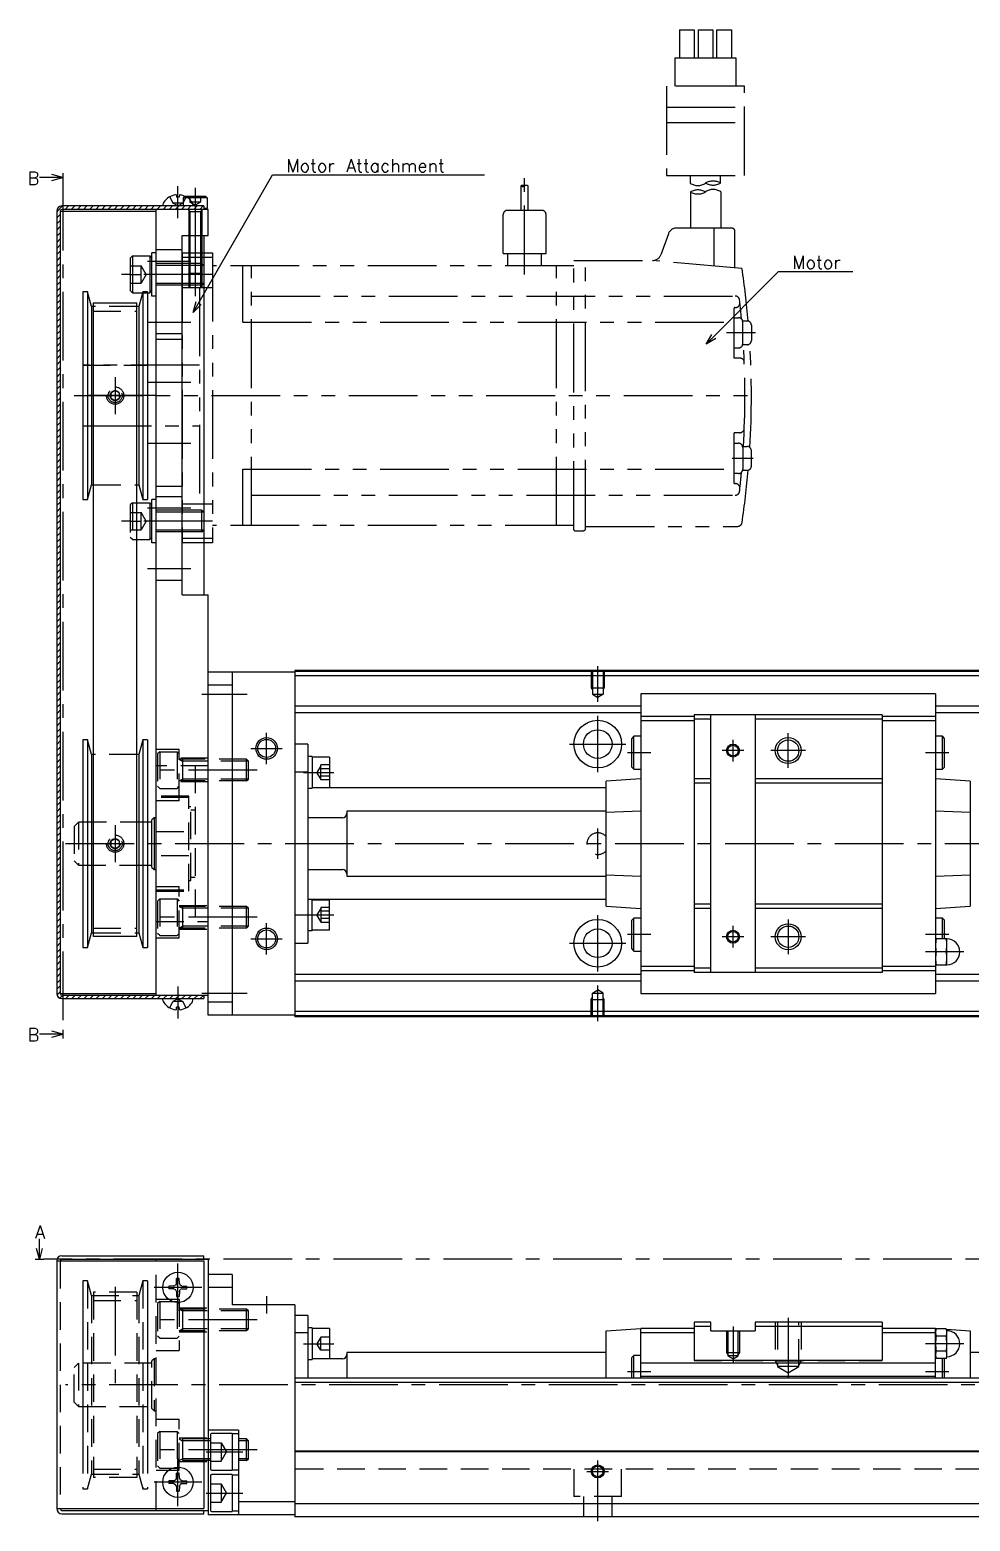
# Model space of a CAD drawing. Extents: x -2 to 736, y -8 to 353.
# Drawn here: x 317.5 to 534.7, y 9 to 353.5 of the extents above; entities that cross this region are included whole.
import ezdxf

# ---------------------------------------------------------------- set-up
doc = ezdxf.new("R2010")
doc.units = 0
doc.header["$LTSCALE"] = 0.5
for name, pattern in [('CENTER', [50.8, 31.75, -6.35, 6.35, -6.35]), ('DASHED', [19.05, 12.7, -6.35]), ('PHANTOM', [63.5, 31.75, -6.35, 6.35, -6.35, 6.35, -6.35])]:
    doc.linetypes.add(name, pattern=pattern)
for name, color, linetype in [('MSM_CENTER', 1, 'CENTER'), ('MSM_CONTINUOUS', 7, 'CONTINUOUS'), ('MSM_DASHED', 4, 'DASHED'), ('MSM_IMAGINARY', 6, 'PHANTOM'), ('MSM_NARROW', 5, 'CONTINUOUS'), ('MSM_PART_NUMBER', 7, 'CONTINUOUS')]:
    doc.layers.add(name, color=color, linetype=linetype)
doc.styles.get("Standard").update_dxf_attribs({"font": 'txt.shx', "height": 3, "bigfont": 'bigfont.shx'})

msp = doc.modelspace()

# ---------------------------------------------------------------- linework, layer by layer
at = {"layer": 'MSM_CENTER'}
for p, q in [((325.07, 318.37), (325.07, 122.5)), ((351.67, 310), (351.67, 317.37)), ((355.67, 317), (355.67, 295)), ((354.67, 300), (344.67, 300)), ((359.67, 297), (338.67, 297)), ((344.67, 286), (354.67, 286)), ((337.17, 273.25), (337.17, 264.75)), ((346.67, 269), (327.67, 269)), ((354.67, 272), (344.67, 272)), ((344.67, 258), (354.67, 258)), ((354.67, 243), (344.67, 243)), ((359.67, 240), (338.67, 240)), ((354.67, 229), (344.67, 229)), ((448.67, 198.29), (448.67, 206.5)), ((357.17, 200), (367.67, 200)), ((448.67, 182), (448.67, 195)), ((372.17, 183.87), (372.17, 191.12)), ((479.92, 184.5), (479.92, 189.5)), ((492.67, 183), (492.67, 191)), ((368.54, 187.5), (375.79, 187.5)), ((442.17, 188.5), (455.16, 188.5)), ((460.92, 186.5), (455.58, 186.5)), ((482.42, 187), (477.42, 187)), ((496.67, 187), (488.67, 187)), ((529.78, 186.5), (524.42, 186.5)), ((369.97, 182.5), (344.67, 182.5)), ((380.67, 181.95), (387.67, 181.95)), ((337.17, 169.75), (337.17, 161.25)), ((448.67, 162), (448.67, 169)), ((325.67, 165.5), (732.67, 165.5)), ((369.97, 148.5), (344.67, 148.5)), ((380.67, 149.05), (387.67, 149.05)), ((448.67, 136), (448.67, 149)), ((372.17, 139.87), (372.17, 147.12)), ((479.92, 141.5), (479.92, 146.5)), ((492.67, 148), (492.67, 140)), ((368.54, 143.5), (375.79, 143.5)), ((442.17, 142.5), (455.17, 142.5)), ((460.92, 144.5), (455.58, 144.5)), ((482.42, 144), (477.42, 144)), ((496.67, 144), (488.67, 144)), ((529.78, 144.5), (524.42, 144.5)), ((533.26, 140.5), (524.42, 140.5)), ((351.67, 132.5), (351.67, 125.13)), ((357.17, 131), (367.67, 131)), ((448.67, 124.5), (448.67, 132.71)), ((733.67, 69.5), (320.67, 69.5)), ((351.67, 57.5), (351.67, 68.5)), ((337.17, 63.12), (337.17, 38.5)), ((357.17, 63), (346.17, 63)), ((372.17, 61), (372.17, 57)), ((369.97, 55.5), (344.67, 55.5)), ((492.67, 56), (492.67, 42.3)), ((479.92, 54), (479.92, 45.5)), ((380.67, 50), (387.67, 50)), ((533.26, 50), (524.42, 50)), ((460.92, 43.5), (455.58, 43.5)), ((529.81, 43.5), (524.42, 43.5)), ((732.67, 40.5), (325.67, 40.5)), ((369.97, 25.5), (344.67, 25.5)), ((358.17, 25), (366.67, 25)), ((351.67, 12.5), (351.67, 23.5)), ((448.67, 9), (448.67, 23)), ((357.17, 18), (346.17, 18)), ((446.17, 20.5), (451.17, 20.5)), ((358.17, 15.5), (366.67, 15.5))]:
    msp.add_line(p, q, dxfattribs=at)
at = {"layer": 'MSM_CONTINUOUS', "extrusion": (0, 0, -1)}
for p, q in [((325.07, 319.37), (319.71, 319.37)), ((325.07, 319.37), (322.57, 320.04)), ((322.57, 318.7), (325.07, 319.37)), ((325.07, 121.5), (319.71, 121.5)), ((325.07, 121.5), (322.57, 122.17)), ((322.57, 120.83), (325.07, 121.5))]:
    msp.add_line(p, q, dxfattribs=at)
at = {"layer": 'MSM_CONTINUOUS'}
for p, q in [((325.07, 320.37), (325.07, 318.37)), ((351.34, 315.29), (351.36, 314.8)), ((351.98, 314.8), (351.36, 314.8)), ((352, 315.29), (351.98, 314.8)), ((358.12, 315), (353.41, 315)), ((358.42, 314.7), (353.93, 314.7)), ((358.12, 315), (358.42, 314.7)), ((358.42, 314.7), (358.42, 312.3)), ((323.67, 311.6), (323.67, 130.9)), ((324.47, 311.6), (324.47, 130.9)), ((324.47, 311.6), (346.67, 311.6)), ((357.67, 312.8), (324.87, 312.8)), ((358.67, 312), (324.87, 312)), ((346.67, 130.5), (346.67, 312)), ((348.2, 313.16), (348.17, 312.8)), ((355.13, 313.16), (355.17, 312.8)), ((357.67, 312.8), (357.67, 312)), ((357.67, 312.3), (358.42, 312.3)), ((358.12, 312), (358.42, 312.3)), ((358.67, 306), (358.67, 312)), ((352.67, 223), (352.67, 306)), ((352.67, 306), (358.67, 306)), ((354.17, 306), (354.17, 299.5)), ((357.17, 306), (357.17, 299.5)), ((357.67, 306), (357.67, 223)), ((341.17, 301.25), (340.67, 300.75)), ((340.67, 300.75), (340.67, 293.25)), ((341.17, 301.25), (341.17, 292.75)), ((341.17, 301.25), (345.17, 301.25)), ((345.17, 301.25), (345.17, 292.75)), ((345.17, 301.25), (345.67, 300.75)), ((345.67, 292), (345.67, 302)), ((346.67, 302), (345.67, 302)), ((357.23, 299.5), (352.67, 299.5)), ((357.23, 294.5), (357.23, 299.5)), ((357.67, 299.07), (357.23, 299.5)), ((329.73, 293), (329.73, 245)), ((330.76, 293), (329.73, 293)), ((330.76, 293), (330.76, 245)), ((331.67, 289.62), (330.76, 293)), ((341.17, 292.75), (340.67, 293.25)), ((343.57, 293), (342.67, 289.62)), ((343.57, 293), (343.57, 245)), ((344.61, 293), (343.57, 293)), ((344.61, 293), (344.61, 245)), ((345.17, 292.75), (345.67, 293.25)), ((357.23, 294.5), (352.67, 294.5)), ((357.23, 294.5), (357.67, 294.93)), ((331.67, 289.62), (331.67, 248.37)), ((332.17, 289.62), (331.67, 289.62)), ((332.17, 144.07), (332.17, 290.43)), ((332.17, 290.43), (342.17, 290.43)), ((341.17, 292.75), (343.5, 292.75)), ((342.17, 144.07), (342.17, 290.43)), ((342.67, 289.62), (342.17, 289.62)), ((342.67, 289.62), (342.67, 248.37)), ((344.61, 292.75), (345.17, 292.75)), ((346.67, 292), (345.67, 292)), ((329.67, 287), (329.67, 251)), ((329.73, 287), (329.67, 287)), ((344.67, 287), (344.61, 287)), ((344.67, 287), (344.67, 251)), ((329.67, 251), (329.73, 251)), ((330.76, 245), (331.67, 248.37)), ((331.67, 248.37), (332.17, 248.37)), ((342.17, 248.37), (342.67, 248.37)), ((342.67, 248.37), (343.57, 245)), ((344.61, 251), (344.67, 251)), ((329.73, 245), (330.76, 245)), ((343.57, 245), (344.61, 245)), ((345.67, 235), (345.67, 245)), ((346.67, 245), (345.67, 245)), ((342.17, 244.25), (345.17, 244.25)), ((345.17, 244.25), (345.17, 235.75)), ((345.17, 244.25), (345.67, 243.75)), ((357.23, 242.5), (352.67, 242.5)), ((357.67, 242.07), (357.23, 242.5)), ((357.23, 237.5), (357.23, 242.5)), ((357.23, 237.5), (357.67, 237.93)), ((342.17, 235.75), (345.17, 235.75)), ((345.17, 235.75), (345.67, 236.25)), ((346.67, 235), (345.67, 235)), ((357.23, 237.5), (352.67, 237.5)), ((352.67, 223), (358.67, 223)), ((358.67, 125.9), (358.67, 223)), ((378.67, 205.1), (358.67, 205.1)), ((364.17, 205.1), (364.17, 125.9)), ((378.67, 205.5), (378.67, 125.5)), ((718.67, 205.5), (378.67, 205.5)), ((718.67, 205.3), (378.67, 205.3)), ((718.67, 204.3), (378.67, 204.3)), ((364.17, 202.1), (358.67, 202.1)), ((526.72, 200.1), (458.62, 200.1)), ((458.62, 200.1), (458.62, 130.9)), ((526.72, 200.1), (526.72, 130.9)), ((458.62, 197.25), (378.67, 197.25)), ((570.62, 197.25), (526.72, 197.25)), ((458.62, 195.75), (378.67, 195.75)), ((470.92, 194.85), (458.62, 194.85)), ((470.92, 193.85), (458.62, 193.85)), ((514.42, 195.25), (470.92, 195.25)), ((470.92, 195.25), (470.92, 135.75)), ((474.82, 194.25), (470.92, 194.25)), ((474.82, 135.75), (474.82, 195.25)), ((485.02, 195.25), (485.02, 135.75)), ((514.42, 194.25), (485.02, 194.25)), ((514.42, 195.25), (514.42, 135.75)), ((526.72, 194.85), (514.42, 194.85)), ((526.72, 193.85), (514.42, 193.85)), ((570.62, 195.75), (526.72, 195.75)), ((329.73, 189.5), (329.73, 141.5)), ((330.76, 189.5), (329.73, 189.5)), ((330.76, 189.5), (330.76, 141.5)), ((331.67, 186.12), (330.76, 189.5)), ((343.57, 189.5), (342.67, 186.12)), ((343.57, 189.5), (343.57, 141.5)), ((344.61, 189.5), (343.57, 189.5)), ((344.61, 189.5), (344.61, 141.5)), ((457.02, 190.3), (456.52, 189.8)), ((456.52, 183.2), (456.52, 189.8)), ((458.62, 190.3), (457.02, 190.3)), ((457.02, 182.7), (457.02, 190.3)), ((528.32, 190.3), (526.72, 190.3)), ((528.32, 182.7), (528.32, 190.3)), ((528.82, 189.8), (528.32, 190.3)), ((528.82, 183.2), (528.82, 189.8)), ((331.67, 186.12), (331.67, 144.87)), ((332.17, 186.12), (331.67, 186.12)), ((342.67, 186.12), (342.17, 186.12)), ((342.67, 186.12), (342.67, 144.87)), ((381.67, 188.5), (378.67, 188.5)), ((381.67, 188.5), (381.67, 142.5)), ((329.67, 183.5), (329.67, 147.5)), ((329.73, 183.5), (329.67, 183.5)), ((344.67, 183.5), (344.61, 183.5)), ((344.67, 183.5), (344.67, 147.5)), ((382.67, 185.6), (381.67, 185.6)), ((382.67, 185.6), (382.67, 178.3)), ((386.67, 185.45), (382.67, 185.45)), ((386.67, 185.45), (386.67, 178.45)), ((456.52, 183.2), (457.02, 182.7)), ((457.02, 182.7), (458.62, 182.7)), ((526.72, 182.7), (528.32, 182.7)), ((528.32, 182.7), (528.82, 183.2)), ((381.67, 182.02), (378.67, 182.02)), ((458.62, 180.5), (450.62, 179.94)), ((450.62, 151.06), (450.62, 179.94)), ((474.82, 180.5), (470.92, 180.5)), ((474.82, 179.5), (470.92, 179.5)), ((514.42, 180.5), (485.02, 180.5)), ((514.42, 179.5), (485.02, 179.5)), ((534.72, 179.94), (526.72, 180.5)), ((534.72, 179.94), (534.72, 151.06)), ((381.67, 178.3), (382.67, 178.3)), ((382.67, 178.45), (386.67, 178.45)), ((450.62, 178.43), (382.67, 178.43)), ((390.67, 173), (390.67, 158)), ((450.62, 173), (390.67, 173)), ((458.62, 172.98), (450.62, 172.73)), ((534.72, 172.73), (526.72, 172.98)), ((345.67, 170.5), (344.67, 170.5)), ((346.17, 171.5), (345.67, 171)), ((345.67, 160), (345.67, 171)), ((346.17, 171.5), (346.17, 159.5)), ((346.67, 171.5), (346.17, 171.5)), ((389.67, 171.5), (381.67, 171.5)), ((344.67, 160.5), (345.67, 160.5)), ((345.67, 160), (346.17, 159.5)), ((346.17, 159.5), (346.67, 159.5)), ((381.67, 159.5), (389.67, 159.5)), ((390.67, 158), (450.62, 158)), ((450.62, 158.27), (458.62, 158.02)), ((526.72, 158.02), (534.72, 158.27)), ((381.67, 152.7), (382.67, 152.7)), ((382.67, 145.4), (382.67, 152.7)), ((450.62, 152.57), (382.67, 152.57)), ((382.67, 152.55), (386.67, 152.55)), ((386.67, 145.55), (386.67, 152.55)), ((381.67, 148.98), (378.67, 148.98)), ((450.62, 151.06), (458.62, 150.5)), ((457.02, 148.3), (456.52, 147.8)), ((458.62, 148.3), (457.02, 148.3)), ((457.02, 140.7), (457.02, 148.3)), ((474.82, 151.5), (470.92, 151.5)), ((474.82, 150.5), (470.92, 150.5)), ((514.42, 151.5), (485.02, 151.5)), ((514.42, 150.5), (485.02, 150.5)), ((526.72, 150.5), (534.72, 151.06)), ((528.32, 148.3), (526.72, 148.3)), ((528.82, 147.8), (528.32, 148.3)), ((528.32, 143.5), (528.32, 148.3)), ((329.67, 147.5), (329.73, 147.5)), ((330.76, 141.5), (331.67, 144.87)), ((331.67, 144.87), (332.17, 144.87)), ((342.17, 144.87), (342.67, 144.87)), ((342.67, 144.87), (343.57, 141.5)), ((344.61, 147.5), (344.67, 147.5)), ((382.67, 145.4), (381.67, 145.4)), ((386.67, 145.55), (382.67, 145.55)), ((456.52, 141.2), (456.52, 147.8)), ((528.82, 143.5), (528.82, 147.8)), ((329.73, 141.5), (330.76, 141.5)), ((342.17, 144.07), (332.17, 144.07)), ((343.57, 141.5), (344.61, 141.5)), ((378.67, 142.5), (381.67, 142.5)), ((529.32, 143.5), (526.72, 143.5)), ((529.32, 137.5), (529.32, 143.5)), ((456.52, 141.2), (457.02, 140.7)), ((457.02, 140.7), (458.62, 140.7)), ((529.19, 140.5), (526.84, 140.5)), ((458.62, 135.25), (378.67, 135.25)), ((470.92, 137.15), (458.62, 137.15)), ((470.92, 136.15), (458.62, 136.15)), ((474.82, 136.75), (470.92, 136.75)), ((514.42, 135.75), (470.92, 135.75)), ((514.42, 136.75), (485.02, 136.75)), ((526.72, 137.15), (514.42, 137.15)), ((526.72, 136.15), (514.42, 136.15)), ((526.72, 137.5), (529.32, 137.5)), ((570.62, 135.25), (526.72, 135.25)), ((458.62, 133.75), (378.67, 133.75)), ((570.62, 133.75), (526.72, 133.75)), ((324.47, 130.9), (346.67, 130.9)), ((324.87, 130.5), (358.67, 130.5)), ((324.87, 129.7), (357.67, 129.7)), ((348.2, 129.34), (348.17, 129.7)), ((351.34, 127.21), (351.36, 127.7)), ((351.98, 127.7), (351.36, 127.7)), ((352, 127.21), (351.98, 127.7)), ((355.13, 129.34), (355.17, 129.7)), ((357.67, 130.5), (357.67, 129.7)), ((364.17, 128.9), (358.67, 128.9)), ((458.62, 130.9), (526.72, 130.9)), ((378.67, 125.9), (358.67, 125.9)), ((718.67, 126.7), (378.67, 126.7)), ((718.67, 125.7), (378.67, 125.7)), ((718.67, 125.5), (378.67, 125.5)), ((325.07, 122.5), (325.07, 120.5)), ((319.67, 69.5), (319.67, 74.23)), ((318.67, 69.5), (320.67, 69.5)), ((319.67, 69.5), (319, 72)), ((320.34, 72), (319.67, 69.5)), ((323.67, 69.1), (323.67, 11.9)), ((323.67, 69.1), (357.67, 69.1)), ((324.87, 70.3), (357.67, 70.3)), ((324.87, 69.5), (358.67, 69.5)), ((346.67, 69.1), (346.67, 69.5)), ((357.67, 69.5), (357.67, 70.3)), ((357.67, 69.1), (357.67, 11.9)), ((358.67, 69.5), (358.67, 10.5)), ((364.17, 66), (358.67, 66)), ((364.17, 66), (364.17, 59)), ((350.74, 63.33), (349.59, 63.31)), ((350.74, 62.67), (349.59, 62.69)), ((350.74, 63.33), (351.15, 63.52)), ((350.74, 62.67), (351.15, 62.48)), ((351.34, 63.92), (351.15, 63.52)), ((351.34, 62.08), (351.15, 62.48)), ((351.34, 63.92), (351.36, 65.08)), ((351.34, 62.08), (351.36, 60.92)), ((352, 63.92), (351.98, 65.08)), ((352, 62.08), (351.98, 60.92)), ((352, 63.92), (352.19, 63.52)), ((352, 62.08), (352.19, 62.48)), ((352.59, 63.33), (352.19, 63.52)), ((352.59, 62.67), (352.19, 62.48)), ((352.59, 63.33), (353.74, 63.31)), ((352.59, 62.67), (353.74, 62.69)), ((364.17, 63), (358.67, 63)), ((378.67, 59), (364.17, 59)), ((378.67, 59), (378.67, 10)), ((381.67, 56.5), (378.67, 56.5)), ((381.67, 56.5), (381.67, 42)), ((381.67, 52.5), (378.67, 52.5)), ((382.67, 53.65), (381.67, 53.65)), ((382.67, 53.65), (382.67, 46.35)), ((386.67, 53.5), (382.67, 53.5)), ((386.67, 53.5), (386.67, 46.5)), ((450.62, 53), (458.62, 53.5)), ((450.62, 42), (450.62, 53)), ((470.92, 53.5), (458.62, 53.5)), ((458.62, 42), (458.62, 53.5)), ((470.92, 52.5), (458.62, 52.5)), ((470.92, 55), (470.92, 46.15)), ((474.82, 55), (470.92, 55)), ((474.82, 54), (470.92, 54)), ((474.82, 53), (474.82, 55)), ((474.82, 53), (485.02, 53)), ((485.02, 55), (485.02, 53)), ((514.42, 55), (485.02, 55)), ((514.42, 54), (485.02, 54)), ((514.42, 55), (514.42, 46.15)), ((526.72, 53.5), (514.42, 53.5)), ((526.72, 52.5), (514.42, 52.5)), ((526.72, 53.5), (527.29, 53.46)), ((526.72, 42), (526.72, 53.5)), ((526.84, 53.46), (526.72, 53)), ((526.72, 52.41), (526.72, 52.6)), ((529.19, 53.46), (526.84, 53.46)), ((529.19, 51.73), (526.84, 51.73)), ((529.32, 53), (529.19, 53.46)), ((529.22, 53.34), (534.72, 53)), ((529.32, 47), (529.32, 53)), ((534.72, 53), (534.72, 42)), ((529.19, 48.27), (526.84, 48.27)), ((381.67, 46.35), (382.67, 46.35)), ((389.67, 46.5), (382.67, 46.5)), ((390.67, 48), (390.67, 42)), ((450.62, 48), (390.67, 48)), ((457.02, 47.3), (456.52, 46.8)), ((456.52, 42), (456.52, 46.8)), ((457.02, 42), (457.02, 47.3)), ((458.62, 47.3), (457.02, 47.3)), ((526.72, 45.5), (458.62, 45.5)), ((514.42, 46.15), (470.92, 46.15)), ((526.72, 47), (526.84, 46.54)), ((529.19, 46.54), (526.84, 46.54)), ((528.32, 42), (528.32, 46.54)), ((528.82, 42), (528.82, 46.54)), ((529.19, 46.54), (529.32, 47)), ((562.62, 48), (534.72, 48)), ((718.67, 42), (378.67, 42)), ((526.72, 42.4), (458.62, 42.4)), ((718.67, 41), (378.67, 41)), ((365.67, 30), (358.67, 30)), ((359.17, 29), (359.17, 21)), ((364.17, 29.25), (359.42, 29.25)), ((364.17, 29.25), (364.17, 20.75)), ((365.67, 29.15), (364.17, 29.15)), ((365.67, 30), (365.67, 10.5)), ((718.67, 25.2), (378.67, 25.2)), ((718.67, 25), (378.67, 25)), ((359.42, 20.75), (364.17, 20.75)), ((364.17, 20.85), (365.67, 20.85)), ((350.74, 18.33), (349.59, 18.31)), ((350.74, 17.67), (349.59, 17.69)), ((350.74, 18.33), (351.15, 18.52)), ((350.74, 17.67), (351.15, 17.48)), ((351.34, 18.92), (351.15, 18.52)), ((351.34, 17.08), (351.15, 17.48)), ((351.34, 18.92), (351.36, 20.08)), ((352, 18.92), (351.98, 20.08)), ((352, 18.92), (352.19, 18.52)), ((352, 17.08), (352.19, 17.48)), ((352.59, 18.33), (352.19, 18.52)), ((352.59, 17.67), (352.19, 17.48)), ((352.59, 18.33), (353.74, 18.31)), ((352.59, 17.67), (353.74, 17.69)), ((359.17, 19.5), (359.17, 11.5)), ((364.17, 19.75), (359.42, 19.75)), ((364.17, 19.75), (364.17, 11.25)), ((365.67, 19.65), (364.17, 19.65)), ((351.34, 17.08), (351.36, 15.92)), ((352, 17.08), (351.98, 15.92)), ((323.67, 11.9), (357.67, 11.9)), ((324.87, 11.5), (358.67, 11.5)), ((324.87, 10.7), (357.67, 10.7)), ((346.67, 11.5), (346.67, 11.9)), ((357.67, 10.7), (357.67, 11.5)), ((378.67, 10.5), (358.67, 10.5)), ((359.42, 11.25), (364.17, 11.25)), ((364.17, 11.35), (365.67, 11.35)), ((378.67, 13.5), (365.67, 13.5)), ((718.67, 13), (378.67, 13)), ((718.67, 10), (378.67, 10))]:
    msp.add_line(p, q, dxfattribs=at)
for centre, radius in [((448.67, 188.5), 5.5), ((372.17, 187.5), 2.07), ((448.67, 188.5), 3.3), ((479.92, 187), 1.23), ((492.67, 187), 2.46), ((372.17, 143.5), 2.07), ((448.67, 142.5), 5.5), ((448.67, 142.5), 3.3), ((479.92, 144), 1.23), ((492.67, 144), 2.46), ((351.67, 63), 3.5), ((351.67, 18), 3.5), ((448.67, 20.5), 1.23)]:
    msp.add_circle(centre, radius, dxfattribs=at)
for centre, radius, start, end in [((349.29, 313.07), 1.1, 144.8906, 175), ((351.67, 311.4), 4, 97.4656, 144.8906), ((351.14, 315.06), 0.305, 49.0368, 87.9309), ((352.2, 315.06), 0.305, 92.0691, 130.9632), ((351.67, 311.4), 4, 35.1094, 82.5344), ((354.04, 313.07), 1.1, 5, 35.1094), ((324.87, 311.6), 1.2, 90, 180), ((324.87, 311.6), 0.4, 90, 180), ((389.67, 172.5), 1, 270, 0), ((389.67, 158.5), 1, 0, 90), ((536.41, 141.95), 9.69, 170.8086, 179.713), ((536.41, 142.05), 9.7, 180.2886, 189.1898), ((519.62, 141.95), 9.7, 0.2886, 9.1898), ((519.62, 142.05), 9.69, 350.8086, 359.713), ((529.32, 140.5), 3, 270, 90), ((536.41, 138.95), 9.69, 170.8086, 179.713), ((536.41, 139.05), 9.7, 180.2886, 189.1898), ((519.62, 138.95), 9.7, 0.2886, 9.1898), ((519.62, 139.05), 9.69, 350.8086, 359.713), ((324.87, 130.9), 1.2, 180, 270), ((324.87, 130.9), 0.4, 180, 270), ((349.29, 129.43), 1.1, 185, 215.1094), ((351.67, 131.1), 4, 215.1094, 262.5344), ((351.67, 131.1), 4, 277.4656, 324.8906), ((354.04, 129.43), 1.1, 324.8906, 355), ((351.14, 127.44), 0.305, 272.0691, 310.9632), ((352.2, 127.44), 0.305, 229.0368, 267.9309), ((324.87, 69.1), 1.2, 90, 180), ((324.87, 69.1), 0.4, 90, 180), ((351.67, 63), 2.1, 171.4911, 188.5089), ((351.67, 63), 2.1, 81.4911, 98.5089), ((351.67, 63), 2.1, 351.4911, 8.5089), ((351.67, 63), 2.1, 261.4911, 278.5089), ((530.02, 52.57), 3.31, 164.2277, 179.4294), ((530.02, 52.63), 3.31, 180.5738, 195.7691), ((539.6, 49.95), 12.89, 172.0306, 179.7562), ((526.01, 52.56), 3.31, 0.5738, 15.7691), ((526.01, 52.63), 3.31, 344.2277, 359.4294), ((516.42, 49.94), 12.89, 0.2452, 7.968), ((529.32, 50), 3, 270, 90), ((540.17, 50.1), 13.46, 180.407, 187.8062), ((530.02, 47.37), 3.31, 164.2277, 179.4294), ((515.86, 50.1), 13.46, 352.1938, 359.593), ((526.01, 47.37), 3.31, 0.5738, 15.7691), ((389.67, 47.5), 1, 270, 0), ((530.02, 47.44), 3.31, 180.5738, 195.7691), ((526.01, 47.43), 3.31, 344.2277, 359.4294), ((359.42, 29), 0.25, 90, 180), ((359.42, 21), 0.25, 180, 270), ((351.67, 18), 2.1, 171.4911, 188.5089), ((351.67, 18), 2.1, 81.4911, 98.5089), ((351.67, 18), 2.1, 351.4911, 8.5089), ((359.42, 19.5), 0.25, 90, 180), ((351.67, 18), 2.1, 261.4911, 278.5089), ((324.87, 11.9), 1.2, 180, 270), ((324.87, 11.9), 0.4, 180, 270), ((359.42, 11.5), 0.25, 180, 270)]:
    msp.add_arc(centre, radius, start, end, dxfattribs=at)
at = {"layer": 'MSM_DASHED'}
for p, q in [((349.8, 314.94), (350.52, 313.47)), ((353.54, 314.94), (352.81, 313.47)), ((352.92, 314.7), (353.22, 315)), ((353.93, 314.7), (352.92, 314.7)), ((352.92, 314.7), (352.92, 312.8)), ((353.41, 315), (353.22, 315)), ((354.42, 315), (354.42, 313.7)), ((356.92, 313.7), (354.42, 313.7)), ((355.67, 312.98), (354.42, 313.7)), ((355.67, 315), (355.67, 313.7)), ((356.92, 313.7), (355.67, 312.98)), ((356.92, 315), (356.92, 313.7)), ((351.67, 312.86), (350.52, 313.47)), ((352.81, 313.47), (350.52, 313.47)), ((351.67, 312.86), (352.81, 313.47)), ((354.15, 311.95), (354.44, 311.46)), ((354.17, 311.9), (354.17, 306)), ((357.17, 311.46), (354.17, 311.46)), ((354.44, 311.46), (354.44, 306)), ((357.18, 311.95), (356.9, 311.46)), ((356.9, 311.46), (356.9, 306)), ((357.17, 311.9), (357.17, 306)), ((352.67, 302.65), (346.67, 302.65)), ((340.67, 299), (343.17, 299)), ((340.67, 297), (343.17, 297)), ((344.32, 297), (343.17, 299)), ((343.17, 295), (343.17, 299)), ((344.32, 297), (343.17, 295)), ((352.67, 299.5), (346.67, 299.5)), ((352.67, 299.07), (346.67, 299.07)), ((354.17, 299.5), (354.17, 297.27)), ((354.44, 297), (354.17, 297.27)), ((354.17, 297.27), (357.17, 297.27)), ((354.44, 299.5), (354.44, 297)), ((356.9, 297), (354.44, 297)), ((356.9, 299.5), (356.9, 297)), ((357.17, 297.27), (356.9, 297)), ((357.17, 299.5), (357.17, 297.27)), ((340.67, 295), (343.17, 295)), ((352.67, 294.93), (346.67, 294.93)), ((352.67, 294.5), (346.67, 294.5)), ((342.17, 289.62), (332.17, 289.62)), ((343.5, 292.75), (344.61, 292.75)), ((332.17, 288.49), (342.17, 288.49)), ((346.67, 283.35), (352.67, 283.35)), ((346.67, 282), (352.67, 282)), ((329.67, 276), (344.67, 276)), ((337.17, 270.15), (336.17, 269.58)), ((336.17, 269.58), (336.17, 268.42)), ((338.17, 269.58), (337.17, 270.15)), ((338.17, 268.42), (338.17, 269.58)), ((336.17, 268.42), (337.17, 267.85)), ((337.17, 267.85), (338.17, 268.42)), ((329.67, 262), (344.67, 262)), ((332.17, 248.37), (342.17, 248.37)), ((352.67, 248), (346.67, 248)), ((352.67, 245.65), (346.67, 245.65)), ((341.17, 244.25), (340.67, 243.75)), ((340.67, 243.75), (340.67, 236.25)), ((340.67, 242), (343.17, 242)), ((341.17, 244.25), (341.17, 235.75)), ((341.17, 244.25), (342.17, 244.25)), ((344.32, 240), (343.17, 242)), ((343.17, 238), (343.17, 242)), ((352.67, 242.5), (346.67, 242.5)), ((352.67, 242.07), (346.67, 242.07)), ((340.67, 240), (343.17, 240)), ((340.67, 238), (343.17, 238)), ((344.32, 240), (343.17, 238)), ((352.67, 237.93), (346.67, 237.93)), ((341.17, 235.75), (340.67, 236.25)), ((341.17, 235.75), (342.17, 235.75)), ((352.67, 237.5), (346.67, 237.5)), ((346.67, 226.35), (352.67, 226.35)), ((447.17, 205.5), (447.17, 201.5)), ((447.44, 205.5), (447.44, 200)), ((449.9, 205.5), (449.9, 200)), ((450.17, 205.5), (450.17, 201.5)), ((447.17, 201.5), (447.44, 201.03)), ((447.17, 201.5), (450.17, 201.5)), ((447.44, 200), (448.67, 199.29)), ((447.44, 200), (449.9, 200)), ((449.9, 200), (448.67, 199.29)), ((450.17, 201.5), (449.9, 201.03)), ((342.17, 186.12), (332.17, 186.12)), ((351.97, 187.25), (346.67, 187.25)), ((347.47, 186.75), (346.97, 186.25)), ((346.97, 186.25), (346.97, 178.75)), ((347.47, 186.75), (347.47, 178.25)), ((347.47, 186.75), (351.47, 186.75)), ((351.47, 186.75), (351.47, 178.25)), ((351.47, 186.75), (351.97, 186.25)), ((351.97, 175.38), (351.97, 187.25)), ((358.67, 183.5), (346.67, 183.5)), ((358.67, 185.25), (351.97, 185.25)), ((367.53, 185), (351.97, 185)), ((351.97, 185), (352.72, 184.57)), ((352.72, 185), (352.72, 180)), ((367.97, 184.57), (352.72, 184.57)), ((355.67, 183.5), (355.67, 147.5)), ((367.97, 184.57), (367.53, 185)), ((367.53, 180), (367.53, 185)), ((367.97, 180.43), (367.97, 184.57)), ((384.67, 183.45), (383.8, 181.95)), ((384.67, 180.22), (384.67, 183.69)), ((386.67, 183.69), (384.67, 183.69)), ((386.67, 182.82), (384.67, 182.82)), ((351.97, 180), (352.72, 180.43)), ((367.53, 180), (351.97, 180)), ((358.67, 179.75), (351.97, 179.75)), ((367.97, 180.43), (352.72, 180.43)), ((367.53, 180), (367.97, 180.43)), ((384.67, 180.45), (383.8, 181.95)), ((386.67, 181.09), (384.67, 181.09)), ((386.67, 180.22), (384.67, 180.22)), ((354.17, 176.5), (346.67, 176.5)), ((354.17, 176.14), (346.67, 176.14)), ((347.47, 178.25), (346.97, 178.75)), ((347.47, 178.25), (351.47, 178.25)), ((351.47, 178.25), (351.97, 178.75)), ((354.17, 154.5), (354.17, 176.5)), ((351.97, 175.38), (346.67, 175.38)), ((354.67, 174), (354.17, 174)), ((354.67, 157), (354.67, 174)), ((355.67, 173.25), (354.67, 173.25)), ((328.67, 170.5), (327.67, 169.5)), ((327.67, 169.5), (327.67, 161.5)), ((344.67, 170.5), (328.67, 170.5)), ((328.67, 170.5), (328.67, 160.5)), ((337.17, 166.65), (336.17, 166.08)), ((336.17, 166.08), (336.17, 164.92)), ((338.17, 166.08), (337.17, 166.65)), ((338.17, 164.92), (338.17, 166.08)), ((346.67, 168.3), (354.17, 168.3)), ((336.17, 164.92), (337.17, 164.35)), ((337.17, 164.35), (338.17, 164.92)), ((354.17, 162.7), (346.67, 162.7)), ((327.67, 161.5), (328.67, 160.5)), ((328.67, 160.5), (344.67, 160.5)), ((346.67, 155.62), (351.97, 155.62)), ((351.97, 143.75), (351.97, 155.62)), ((354.17, 157), (354.67, 157)), ((354.67, 157.75), (355.67, 157.75)), ((346.67, 154.86), (354.17, 154.86)), ((346.67, 154.5), (354.17, 154.5)), ((347.47, 152.75), (346.97, 152.25)), ((346.97, 152.25), (346.97, 144.75)), ((347.47, 152.75), (351.47, 152.75)), ((347.47, 152.75), (347.47, 144.25)), ((351.47, 152.75), (351.47, 144.25)), ((351.47, 152.75), (351.97, 152.25)), ((351.97, 151.25), (358.67, 151.25)), ((367.53, 151), (351.97, 151)), ((351.97, 151), (352.72, 150.57)), ((352.72, 151), (352.72, 146)), ((367.97, 150.57), (352.72, 150.57)), ((367.53, 146), (367.53, 151)), ((367.97, 150.57), (367.53, 151)), ((367.97, 146.43), (367.97, 150.57)), ((384.67, 150.55), (383.8, 149.05)), ((384.67, 147.55), (383.8, 149.05)), ((384.67, 150.78), (384.67, 147.31)), ((386.67, 150.78), (384.67, 150.78)), ((386.67, 149.91), (384.67, 149.91)), ((386.67, 148.18), (384.67, 148.18)), ((332.17, 146.01), (342.17, 146.01)), ((332.17, 144.87), (342.17, 144.87)), ((346.67, 147.5), (358.67, 147.5)), ((347.47, 144.25), (346.97, 144.75)), ((351.47, 144.25), (351.97, 144.75)), ((351.97, 146), (352.72, 146.43)), ((367.53, 146), (351.97, 146)), ((351.97, 145.75), (358.67, 145.75)), ((367.97, 146.43), (352.72, 146.43)), ((367.53, 146), (367.97, 146.43)), ((386.67, 147.31), (384.67, 147.31)), ((346.67, 143.75), (351.97, 143.75)), ((347.47, 144.25), (351.47, 144.25)), ((447.44, 131), (448.67, 131.71)), ((447.44, 125.5), (447.44, 131)), ((447.44, 131), (449.9, 131)), ((449.9, 131), (448.67, 131.71)), ((449.9, 125.5), (449.9, 131)), ((349.8, 127.56), (350.52, 129.03)), ((351.67, 129.64), (350.52, 129.03)), ((352.81, 129.03), (350.52, 129.03)), ((351.67, 129.64), (352.81, 129.03)), ((353.54, 127.56), (352.81, 129.03)), ((447.17, 129.5), (447.44, 129.97)), ((447.17, 125.5), (447.17, 129.5)), ((447.17, 129.5), (450.17, 129.5)), ((450.17, 129.5), (449.9, 129.97)), ((450.17, 125.5), (450.17, 129.5)), ((324.47, 69.1), (324.47, 11.9)), ((346.67, 11.9), (346.67, 69.1)), ((329.73, 64.5), (329.73, 16.5)), ((330.76, 64.5), (329.73, 64.5)), ((330.76, 64.5), (330.76, 16.5)), ((331.67, 61.12), (330.76, 64.5)), ((343.57, 64.5), (342.67, 61.12)), ((343.57, 64.5), (343.57, 16.5)), ((344.61, 64.5), (343.57, 64.5)), ((344.61, 64.5), (344.61, 16.5)), ((331.67, 61.12), (331.67, 19.88)), ((331.67, 61.12), (342.67, 61.12)), ((332.17, 61.93), (332.17, 19.07)), ((342.17, 61.93), (332.17, 61.93)), ((332.17, 59.99), (342.17, 59.99)), ((342.17, 61.93), (342.17, 19.07)), ((342.67, 61.12), (342.67, 19.88)), ((346.67, 60.25), (351.97, 60.25)), ((347.47, 59.75), (346.97, 59.25)), ((346.97, 59.25), (346.97, 51.75)), ((347.47, 59.75), (347.47, 51.25)), ((347.47, 59.75), (351.47, 59.75)), ((351.47, 59.75), (351.47, 51.25)), ((351.47, 59.75), (351.97, 59.25)), ((351.97, 60.25), (351.97, 48.43)), ((329.67, 58.5), (329.67, 22.5)), ((329.73, 58.5), (329.67, 58.5)), ((344.67, 58.5), (344.61, 58.5)), ((344.67, 58.5), (344.67, 22.5)), ((351.97, 58.25), (358.67, 58.25)), ((367.53, 58), (351.97, 58)), ((351.97, 58), (352.72, 57.57)), ((352.72, 58), (352.72, 53)), ((367.97, 57.57), (352.72, 57.57)), ((367.53, 53), (367.53, 58)), ((367.97, 57.57), (367.53, 58)), ((367.97, 53.43), (367.97, 57.57)), ((347.47, 51.25), (346.97, 51.75)), ((351.47, 51.25), (351.97, 51.75)), ((351.97, 53), (352.72, 53.43)), ((367.53, 53), (351.97, 53)), ((351.97, 52.75), (358.67, 52.75)), ((367.97, 53.43), (352.72, 53.43)), ((367.53, 53), (367.97, 53.43)), ((478.42, 53), (478.42, 48)), ((478.69, 53), (478.69, 47.21)), ((481.15, 47.21), (481.15, 53)), ((481.42, 53), (481.42, 48)), ((489.67, 55), (489.67, 46)), ((490.21, 55), (490.21, 44.72)), ((495.12, 44.72), (495.12, 55)), ((495.67, 55), (495.67, 46)), ((346.67, 48.43), (351.97, 48.43)), ((347.47, 51.25), (351.47, 51.25)), ((384.67, 51.5), (383.8, 50)), ((384.67, 48.5), (383.8, 50)), ((384.67, 48.5), (384.67, 51.5)), ((386.67, 51.5), (384.67, 51.5)), ((384.67, 50), (386.67, 50)), ((386.67, 48.5), (384.67, 48.5)), ((328.67, 45.5), (327.67, 44.5)), ((345.67, 45.5), (328.67, 45.5)), ((328.67, 45.5), (328.67, 35.5)), ((346.17, 46.5), (345.67, 46)), ((345.67, 35), (345.67, 46)), ((346.17, 46.5), (346.17, 34.5)), ((346.67, 46.5), (346.17, 46.5)), ((470.92, 46.15), (514.42, 46.15)), ((478.42, 48), (481.42, 48)), ((478.42, 48), (478.69, 47.53)), ((478.69, 47.21), (479.92, 46.5)), ((481.15, 47.21), (478.69, 47.21)), ((479.92, 46.5), (481.15, 47.21)), ((481.42, 48), (481.15, 47.53)), ((489.67, 46), (490.21, 45.06)), ((489.67, 46), (495.67, 46)), ((495.67, 46), (495.12, 45.06)), ((327.67, 36.5), (327.67, 44.5)), ((490.21, 44.72), (492.67, 43.3)), ((495.12, 44.72), (490.21, 44.72)), ((492.67, 43.3), (495.12, 44.72)), ((327.67, 36.5), (328.67, 35.5)), ((328.67, 35.5), (345.67, 35.5)), ((345.67, 35), (346.17, 34.5)), ((346.17, 34.5), (346.67, 34.5)), ((346.67, 32.57), (351.97, 32.57)), ((351.97, 20.75), (351.97, 32.57)), ((347.47, 29.75), (346.97, 29.25)), ((346.97, 29.25), (346.97, 21.75)), ((347.47, 29.75), (347.47, 21.25)), ((347.47, 29.75), (351.47, 29.75)), ((351.47, 29.75), (351.47, 21.25)), ((351.47, 29.75), (351.97, 29.25)), ((351.97, 28.25), (358.67, 28.25)), ((359.17, 28), (351.97, 28)), ((351.97, 28), (352.72, 27.57)), ((352.72, 28), (352.72, 23)), ((359.17, 27.57), (352.72, 27.57)), ((367.53, 28), (365.67, 28)), ((367.97, 27.57), (365.67, 27.57)), ((367.53, 23), (367.53, 28)), ((367.97, 27.57), (367.53, 28)), ((367.97, 23.43), (367.97, 27.57)), ((359.17, 27.12), (361.67, 27.12)), ((359.17, 25), (361.67, 25)), ((361.67, 27.12), (361.67, 22.88)), ((361.67, 27.12), (362.89, 25)), ((361.67, 22.88), (362.89, 25)), ((718.67, 25.2), (378.67, 25.2)), ((718.67, 25), (378.67, 25)), ((329.67, 22.5), (329.73, 22.5)), ((332.17, 21.01), (342.17, 21.01)), ((344.61, 22.5), (344.67, 22.5)), ((346.67, 20.75), (351.97, 20.75)), ((347.47, 21.25), (346.97, 21.75)), ((347.47, 21.25), (351.47, 21.25)), ((351.47, 21.25), (351.97, 21.75)), ((351.97, 23), (352.72, 23.43)), ((359.17, 23), (351.97, 23)), ((351.97, 22.75), (358.67, 22.75)), ((359.17, 23.43), (352.72, 23.43)), ((359.17, 22.88), (361.67, 22.88)), ((367.97, 23.43), (365.67, 23.43)), ((367.53, 23), (365.67, 23)), ((367.53, 23), (367.97, 23.43)), ((718.67, 21), (378.67, 21)), ((443.17, 21), (443.17, 14.7)), ((454.17, 14.7), (454.17, 21)), ((330.76, 16.5), (331.67, 19.88)), ((331.67, 19.88), (342.67, 19.88)), ((342.17, 19.07), (332.17, 19.07)), ((342.67, 19.88), (343.57, 16.5)), ((359.17, 17.62), (361.67, 17.62)), ((361.67, 17.62), (362.89, 15.5)), ((361.67, 17.62), (361.67, 13.38)), ((329.73, 16.5), (330.76, 16.5)), ((343.57, 16.5), (344.61, 16.5)), ((359.17, 15.5), (361.67, 15.5)), ((361.67, 13.38), (362.89, 15.5)), ((454.17, 14.7), (443.17, 14.7)), ((445.37, 14.7), (445.37, 10)), ((451.97, 10), (451.97, 14.7)), ((359.17, 13.38), (361.67, 13.38))]:
    msp.add_line(p, q, dxfattribs=at)
for centre, radius in [((337.17, 269), 2), ((337.17, 269), 1.62), ((337.17, 269), 1.15), ((337.17, 165.5), 2), ((337.17, 165.5), 1.62), ((337.17, 165.5), 1.15)]:
    msp.add_circle(centre, radius, dxfattribs=at)
for centre, radius, start, end in [((354.07, 311.9), 0.1, 0, 90), ((357.27, 311.9), 0.1, 90, 180), ((448.67, 165.5), 2.5, 38.7394, 321.2606)]:
    msp.add_arc(centre, radius, start, end, dxfattribs=at)
at = {"layer": 'MSM_IMAGINARY'}
for p, q in [((467.56, 353.49), (467.56, 346.99)), ((467.56, 353.49), (470.96, 353.49)), ((470.96, 353.49), (470.96, 346.99)), ((471.86, 353.49), (475.26, 353.49)), ((471.86, 353.49), (471.86, 346.99)), ((475.26, 353.49), (475.26, 346.99)), ((476.16, 346.99), (476.16, 353.49)), ((476.16, 353.49), (479.56, 353.49)), ((479.56, 353.49), (479.56, 346.99)), ((466.56, 346.99), (480.56, 346.99)), ((466.56, 340.49), (466.56, 346.99)), ((480.56, 346.99), (480.56, 340.49)), ((464.56, 340.49), (464.56, 319.88)), ((482.56, 340.49), (464.56, 340.49)), ((482.56, 319.88), (482.56, 340.49)), ((464.56, 335.65), (482.56, 335.65)), ((464.56, 332.05), (482.56, 332.05)), ((430.92, 317.44), (430.92, 311.8)), ((431.77, 297), (431.77, 319.55)), ((432.62, 311.8), (432.62, 317.44)), ((464.56, 319.88), (482.56, 319.88)), ((470.06, 319.88), (470.06, 318.08)), ((477.06, 318.08), (477.06, 319.88)), ((470.07, 316.05), (470.07, 307.7)), ((477.07, 316.05), (477.07, 307.7)), ((426.82, 301.8), (426.82, 310.8)), ((427.82, 311.8), (435.72, 311.8)), ((436.72, 301.8), (436.72, 310.8)), ((479.57, 307.7), (466.87, 307.7)), ((475.57, 298.96), (475.57, 307.7)), ((480.37, 298.54), (480.37, 306.9)), ((355.67, 304), (355.67, 292)), ((464.99, 306.38), (463.22, 301.52)), ((352.67, 302), (352.67, 235)), ((352.67, 302), (359.67, 302)), ((352.67, 301), (359.67, 301)), ((354.17, 302), (354.17, 294)), ((354.44, 302), (354.44, 294)), ((356.9, 302), (356.9, 294)), ((357.17, 302), (357.17, 294)), ((359.67, 302), (359.67, 235)), ((426.82, 301.8), (436.72, 301.8)), ((427.87, 299), (427.87, 301.8)), ((435.67, 299), (435.67, 301.8)), ((443.17, 238), (443.17, 300.2)), ((443.17, 300.2), (461.34, 300.2)), ((445.87, 238.3), (445.87, 300.2)), ((481.99, 298.39), (461.34, 300.2)), ((443.17, 299), (359.67, 299)), ((366.67, 286), (366.67, 299)), ((368.67, 239), (368.67, 299)), ((439.17, 239), (439.17, 299)), ((352.67, 294), (359.67, 294)), ((356.67, 294), (356.67, 244)), ((368.67, 292), (480.44, 292)), ((366.67, 286), (480.17, 286)), ((480.17, 277.68), (480.17, 289.17)), ((480.17, 287), (481.17, 287)), ((482.13, 286.25), (483.17, 286.25)), ((482.17, 281), (482.17, 286)), ((485.12, 283.5), (478.39, 283.5)), ((484.17, 285.25), (484.17, 281.75)), ((480.17, 280), (481.17, 280)), ((483.17, 280.75), (482.13, 280.75)), ((329.67, 276), (329.67, 262)), ((356.67, 276), (329.67, 276)), ((481.52, 277.68), (480.17, 277.68)), ((327.67, 269), (486.17, 269)), ((329.67, 262), (356.67, 262)), ((481.52, 260.43), (480.17, 260.43)), ((480.17, 248.68), (480.17, 260.43)), ((480.17, 258), (481.17, 258)), ((482.17, 257.25), (483.17, 257.25)), ((482.17, 257), (482.17, 252)), ((484.17, 252.75), (484.17, 256.25)), ((366.67, 239), (366.67, 252)), ((366.67, 252), (480.17, 252)), ((484.57, 254.5), (479.69, 254.5)), ((482.15, 251.75), (483.17, 251.75)), ((481.17, 251), (480.17, 251)), ((480.17, 248.68), (480.51, 248.68)), ((368.67, 246), (480.44, 246)), ((352.67, 244), (359.67, 244)), ((443.17, 239), (359.67, 239)), ((443.37, 237.8), (445.37, 237.8)), ((445.87, 238.8), (481.01, 238.8)), ((359.67, 236), (352.67, 236)), ((359.67, 235), (352.67, 235))]:
    msp.add_line(p, q, dxfattribs=at)
for centre, radius, start, end in [((431.34, 316.7), 0.85, 60.001, 119.999), ((431.34, 318.17), 0.85, 240.001, 299.999), ((432.19, 316.7), 0.85, 59.9987, 119.999), ((471.81, 320.52), 3, 234.3132, 305.6839), ((475.31, 315.05), 3.5, 60.0014, 120.0014), ((475.31, 321.12), 3.5, 240.0015, 300.0015), ((471.82, 313.02), 3.5, 60.0015, 120.0015), ((471.82, 319.08), 3.5, 240.0015, 300.0014), ((475.32, 313.62), 3, 54.3132, 125.6839), ((427.82, 310.8), 1, 90, 180), ((435.72, 310.8), 1, 360, 90), ((466.87, 305.7), 2, 90, 160), ((479.57, 306.9), 0.8, 360, 90), ((461.34, 302.2), 2, 270, 340), ((284.17, 269), 200, 4.9382, 8.451), ((480.51, 290.36), 1, 263.235, 6.2088), ((480.44, 291), 1, 6.3954, 90), ((284.17, 269), 198.5, 5.1173, 6.3956), ((480.37, 289.17), 0.2, 83.235, 180), ((481.17, 286), 1, 360, 90), ((483.17, 285.25), 1, 360, 90), ((481.17, 281), 1, 270, 360), ((284.17, 269), 198.5, 356.6065, 3.3935), ((483.17, 281.75), 1, 270, 360), ((284.17, 269), 200, 356.5653, 3.4347), ((481.52, 276.68), 1, 2.2282, 90), ((481.52, 261.43), 1, 270, 357.8025), ((481.17, 257), 1, 360, 90), ((483.17, 256.25), 1, 360, 90), ((481.17, 252), 1, 270, 360), ((284.17, 269), 200, 351.5623, 355.0618), ((483.17, 252.75), 1, 270, 360), ((480.51, 247.68), 1, 353.8018, 90), ((284.17, 269), 198.5, 353.6044, 354.8827), ((480.44, 247), 1, 270, 353.6046), ((443.37, 238), 0.2, 180, 270), ((445.37, 238.3), 0.5, 270, 0), ((481.01, 239.8), 1, 270, 351.5623)]:
    msp.add_arc(centre, radius, start, end, dxfattribs=at)
at = {"layer": 'MSM_NARROW'}
for p, q in [((323.67, 311.47), (324.99, 312.8)), ((323.67, 310.06), (324.47, 310.86)), ((325.61, 312), (326.41, 312.8)), ((327.02, 312), (327.82, 312.8)), ((328.44, 312), (329.24, 312.8)), ((329.85, 312), (330.65, 312.8)), ((331.26, 312), (332.06, 312.8)), ((332.68, 312), (333.48, 312.8)), ((334.09, 312), (334.89, 312.8)), ((335.51, 312), (336.31, 312.8)), ((336.92, 312), (337.72, 312.8)), ((338.34, 312), (339.14, 312.8)), ((339.75, 312), (340.55, 312.8)), ((341.16, 312), (341.96, 312.8)), ((342.58, 312), (343.38, 312.8)), ((343.99, 312), (344.79, 312.8)), ((345.41, 312), (346.21, 312.8)), ((346.82, 312), (347.62, 312.8)), ((348.23, 312), (349.03, 312.8)), ((349.65, 312), (350.45, 312.8)), ((351.06, 312), (351.86, 312.8)), ((352.48, 312), (353.28, 312.8)), ((353.89, 312), (354.69, 312.8)), ((355.31, 312), (356.11, 312.8)), ((356.72, 312), (357.52, 312.8)), ((323.67, 308.64), (324.47, 309.44)), ((323.67, 307.23), (324.47, 308.03)), ((323.67, 305.82), (324.47, 306.62)), ((323.67, 304.4), (324.47, 305.2)), ((323.67, 302.99), (324.47, 303.79)), ((354.44, 306), (354.44, 299.5)), ((356.9, 306), (356.9, 299.5)), ((323.67, 301.57), (324.47, 302.37)), ((323.67, 300.16), (324.47, 300.96)), ((323.67, 298.75), (324.47, 299.55)), ((323.67, 297.33), (324.47, 298.13)), ((323.67, 295.92), (324.47, 296.72)), ((357.67, 299.07), (352.67, 299.07)), ((323.67, 294.5), (324.47, 295.3)), ((323.67, 293.09), (324.47, 293.89)), ((357.67, 294.93), (352.67, 294.93)), ((323.67, 291.67), (324.47, 292.47)), ((323.67, 290.26), (324.47, 291.06)), ((323.67, 288.85), (324.47, 289.65)), ((323.67, 287.43), (324.47, 288.23)), ((323.67, 286.02), (324.47, 286.82)), ((323.67, 284.6), (324.47, 285.4)), ((323.67, 283.19), (324.47, 283.99)), ((323.67, 281.77), (324.47, 282.57)), ((323.67, 280.36), (324.47, 281.16)), ((323.67, 278.95), (324.47, 279.75)), ((323.67, 277.53), (324.47, 278.33)), ((323.67, 276.12), (324.47, 276.92)), ((323.67, 274.7), (324.47, 275.5)), ((323.67, 273.29), (324.47, 274.09)), ((323.67, 271.88), (324.47, 272.68)), ((323.67, 270.46), (324.47, 271.26)), ((323.67, 269.05), (324.47, 269.85)), ((323.67, 267.63), (324.47, 268.43)), ((323.67, 266.22), (324.47, 267.02)), ((323.67, 264.8), (324.47, 265.6)), ((323.67, 263.39), (324.47, 264.19)), ((323.67, 261.98), (324.47, 262.78)), ((323.67, 260.56), (324.47, 261.36)), ((323.67, 259.15), (324.47, 259.95)), ((323.67, 257.73), (324.47, 258.53)), ((323.67, 256.32), (324.47, 257.12)), ((323.67, 254.9), (324.47, 255.7)), ((323.67, 253.49), (324.47, 254.29)), ((323.67, 252.08), (324.47, 252.88)), ((323.67, 250.66), (324.47, 251.46)), ((323.67, 249.25), (324.47, 250.05)), ((323.67, 247.83), (324.47, 248.63)), ((323.67, 246.42), (324.47, 247.22)), ((323.67, 245), (324.47, 245.8)), ((323.67, 243.59), (324.47, 244.39)), ((323.67, 242.18), (324.47, 242.98)), ((323.67, 240.76), (324.47, 241.56)), ((357.67, 242.07), (352.67, 242.07)), ((323.67, 239.35), (324.47, 240.15)), ((323.67, 237.93), (324.47, 238.73)), ((357.67, 237.93), (352.67, 237.93)), ((323.67, 236.52), (324.47, 237.32)), ((323.67, 235.11), (324.47, 235.91)), ((323.67, 233.69), (324.47, 234.49)), ((323.67, 232.28), (324.47, 233.08)), ((323.67, 230.86), (324.47, 231.66)), ((323.67, 229.45), (324.47, 230.25)), ((323.67, 228.03), (324.47, 228.83)), ((323.67, 226.62), (324.47, 227.42)), ((323.67, 225.21), (324.47, 226.01)), ((323.67, 223.79), (324.47, 224.59)), ((323.67, 222.38), (324.47, 223.18)), ((323.67, 220.96), (324.47, 221.76)), ((323.67, 219.55), (324.47, 220.35)), ((323.67, 218.13), (324.47, 218.93)), ((323.67, 216.72), (324.47, 217.52)), ((323.67, 215.31), (324.47, 216.11)), ((323.67, 213.89), (324.47, 214.69)), ((323.67, 212.48), (324.47, 213.28)), ((323.67, 211.06), (324.47, 211.86)), ((323.67, 209.65), (324.47, 210.45)), ((323.67, 208.24), (324.47, 209.04)), ((323.67, 206.82), (324.47, 207.62)), ((323.67, 205.41), (324.47, 206.21)), ((323.67, 203.99), (324.47, 204.79)), ((323.67, 202.58), (324.47, 203.38)), ((323.67, 201.16), (324.47, 201.96)), ((323.67, 199.75), (324.47, 200.55)), ((323.67, 198.34), (324.47, 199.14)), ((323.67, 196.92), (324.47, 197.72)), ((323.67, 195.51), (324.47, 196.31)), ((323.67, 194.09), (324.47, 194.89)), ((323.67, 192.68), (324.47, 193.48)), ((323.67, 191.26), (324.47, 192.06)), ((323.67, 189.85), (324.47, 190.65)), ((323.67, 188.44), (324.47, 189.24)), ((323.67, 187.02), (324.47, 187.82)), ((323.67, 185.61), (324.47, 186.41)), ((323.67, 184.19), (324.47, 184.99)), ((323.67, 182.78), (324.47, 183.58)), ((323.67, 181.37), (324.47, 182.17)), ((323.67, 179.95), (324.47, 180.75)), ((323.67, 178.54), (324.47, 179.34)), ((323.67, 177.12), (324.47, 177.92)), ((323.67, 175.71), (324.47, 176.51)), ((323.67, 174.29), (324.47, 175.09)), ((323.67, 172.88), (324.47, 173.68)), ((323.67, 171.47), (324.47, 172.27)), ((323.67, 170.05), (324.47, 170.85)), ((323.67, 168.64), (324.47, 169.44)), ((323.67, 167.22), (324.47, 168.02)), ((323.67, 165.81), (324.47, 166.61)), ((323.67, 164.39), (324.47, 165.19)), ((323.67, 162.98), (324.47, 163.78)), ((323.67, 161.57), (324.47, 162.37)), ((323.67, 160.15), (324.47, 160.95)), ((323.67, 158.74), (324.47, 159.54)), ((323.67, 157.32), (324.47, 158.12)), ((323.67, 155.91), (324.47, 156.71)), ((323.67, 154.5), (324.47, 155.3)), ((323.67, 153.08), (324.47, 153.88)), ((323.67, 151.67), (324.47, 152.47)), ((323.67, 150.25), (324.47, 151.05)), ((323.67, 148.84), (324.47, 149.64)), ((323.67, 147.42), (324.47, 148.22)), ((323.67, 146.01), (324.47, 146.81)), ((323.67, 144.6), (324.47, 145.4)), ((323.67, 143.18), (324.47, 143.98)), ((323.67, 141.77), (324.47, 142.57)), ((323.67, 140.35), (324.47, 141.15)), ((323.67, 138.94), (324.47, 139.74)), ((323.67, 137.52), (324.47, 138.32)), ((323.67, 136.11), (324.47, 136.91)), ((323.67, 134.7), (324.47, 135.5)), ((323.67, 133.28), (324.47, 134.08)), ((323.67, 131.87), (324.47, 132.67)), ((323.73, 130.52), (324.47, 131.25)), ((324.41, 129.79), (325.13, 130.5)), ((325.74, 129.7), (326.54, 130.5)), ((327.16, 129.7), (327.96, 130.5)), ((328.57, 129.7), (329.37, 130.5)), ((329.98, 129.7), (330.78, 130.5)), ((331.4, 129.7), (332.2, 130.5)), ((332.81, 129.7), (333.61, 130.5)), ((334.23, 129.7), (335.03, 130.5)), ((335.64, 129.7), (336.44, 130.5)), ((337.05, 129.7), (337.85, 130.5)), ((338.47, 129.7), (339.27, 130.5)), ((339.88, 129.7), (340.68, 130.5)), ((341.3, 129.7), (342.1, 130.5)), ((342.71, 129.7), (343.51, 130.5)), ((344.13, 129.7), (344.93, 130.5)), ((345.54, 129.7), (346.34, 130.5)), ((346.95, 129.7), (347.75, 130.5)), ((348.37, 129.7), (349.17, 130.5)), ((349.78, 129.7), (350.58, 130.5)), ((351.2, 129.7), (352, 130.5)), ((352.61, 129.7), (353.41, 130.5)), ((354.03, 129.7), (354.83, 130.5)), ((355.44, 129.7), (356.24, 130.5)), ((356.85, 129.7), (357.65, 130.5))]:
    msp.add_line(p, q, dxfattribs=at)
for centre, radius in [((372.17, 187.5), 2.5), ((492.67, 187), 3), ((479.92, 187), 1.5), ((372.17, 143.5), 2.5), ((479.92, 144), 1.5), ((492.67, 144), 3), ((448.67, 20.5), 1.5)]:
    msp.add_circle(centre, radius, dxfattribs=at)
at = {"layer": 'MSM_PART_NUMBER'}
for p, q in [((355.22, 288.22), (373.56, 319.98)), ((373.56, 319.98), (422.49, 319.98)), ((473.7, 280.88), (490.46, 297.64)), ((490.46, 297.64), (507.59, 297.64)), ((355.22, 288.22), (355.89, 290.72)), ((357.05, 290.05), (355.22, 288.22)), ((473.7, 280.88), (474.99, 283.12)), ((475.94, 282.17), (473.7, 280.88))]:
    msp.add_line(p, q, dxfattribs=at)

# ---------------------------------------------------------------- texts
for s, p in [('B', (316.94, 317.71)), ('Motor Attachment', (376.69, 320.61)), ('Motor', (493.59, 298.26)), ('B', (316.94, 119.85)), ('A', (318.67, 74.3))]:
    msp.add_text(s, height=3, dxfattribs=at).set_placement(p)

doc.saveas('drawing.dxf')
